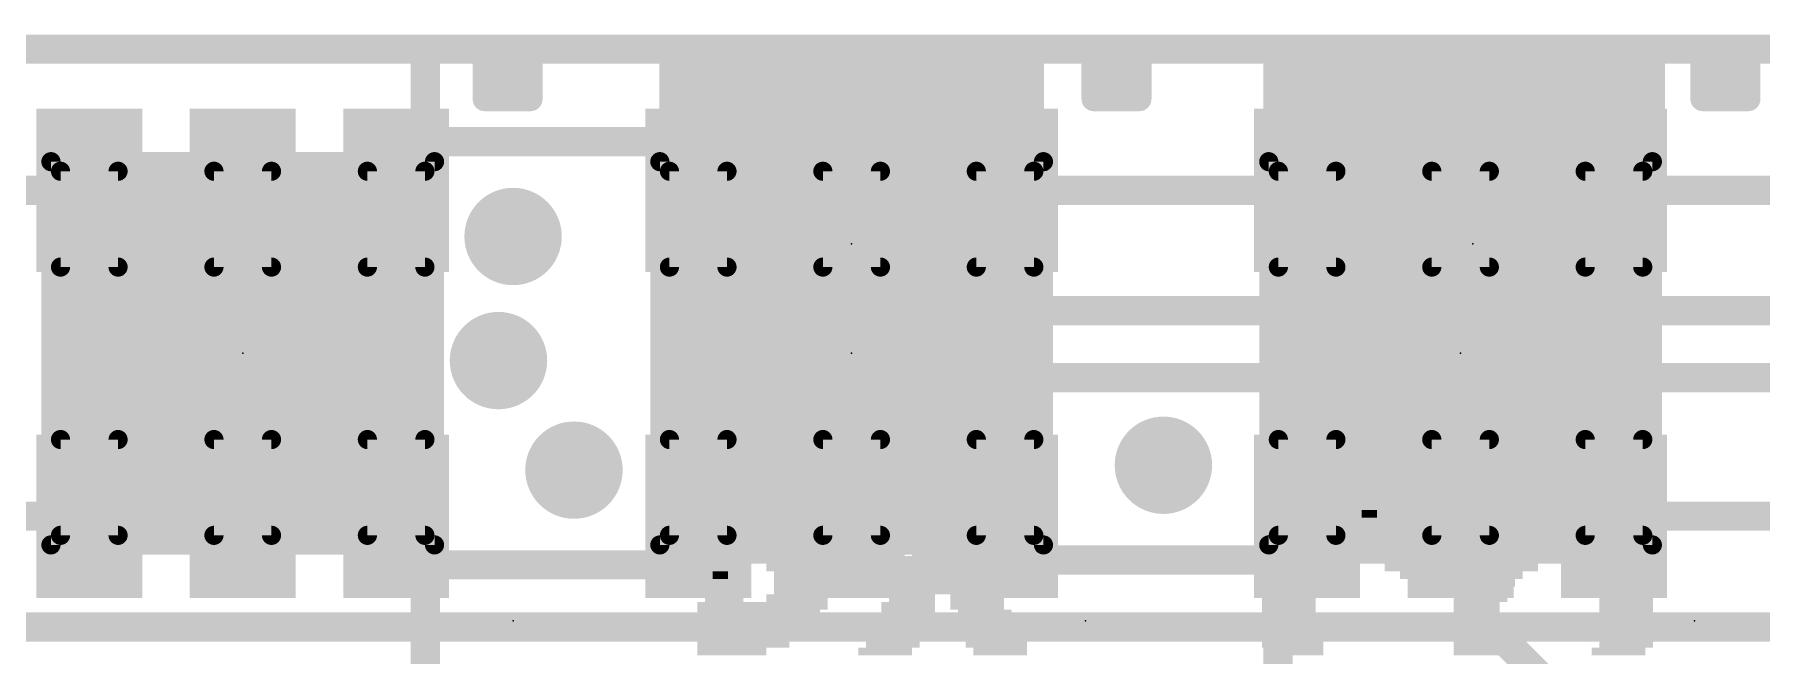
# Model space of a CAD drawing. Extents: x 0 to 108, y -62 to 34.
# Drawn here: x 11.3 to 20.3, y 22.24 to 25.48 of the extents above; entities that cross this region are included whole.
import ezdxf

# ---------------------------------------------------------------- set-up
doc = ezdxf.new("R2010")
doc.units = 0
for name, color, linetype in [('1', 12, 'CONTINUOUS'), ('15', 12, 'CONTINUOUS'), ('16', 132, 'CONTINUOUS'), ('18', 110, 'CONTINUOUS'), ('2', 132, 'CONTINUOUS'), ('20', 53, 'CONTINUOUS'), ('21', 253, 'CONTINUOUS'), ('22', 253, 'CONTINUOUS'), ('23', 53, 'CONTINUOUS'), ('24', 53, 'CONTINUOUS'), ('29', 253, 'CONTINUOUS'), ('39', 12, 'CONTINUOUS'), ('51', 253, 'CONTINUOUS')]:
    doc.layers.add(name, color=color, linetype=linetype)

# ---------------------------------------------------------------- blocks, each defined once
blk = doc.blocks.new('RECT')
blk.add_solid([(-0.5, -0.5), (0.5, -0.5), (-0.5, 0.5), (0.5, 0.5)])
blk = doc.blocks.new('PIE')
at = {"const_width": 0.5}
blk.add_lwpolyline([(0, -0.25, 1), (0, 0.25, 1), (0, -0.25)], format="xyb", dxfattribs=at)
blk = doc.blocks.new('ROUNDV')
at = {"const_width": 0.5}
blk.add_lwpolyline([(0, -0.25, 1), (0, 0.25, 1), (0, -0.25)], format="xyb", dxfattribs=at)

msp = doc.modelspace()

# ---------------------------------------------------------------- linework, layer by layer
at = {"layer": '1', "const_width": 0.1524}
for points in [[(13.1825, 24.8403), (13.2587, 24.9165)], [(13.2587, 24.9165), (14.6559, 24.9165)], [(14.6559, 24.9165), (14.7575, 24.8149)], [(13.1825, 24.6625), (13.1825, 24.8403)], [(14.7575, 24.8149), (14.7575, 24.6625)], [(11.5825, 24.6625), (10.0075, 24.6625)], [(12.3825, 24.6625), (12.3825, 24.1618)], [(15.5575, 24.13), (15.5575, 24.6625)], [(17.9325, 24.6625), (16.3575, 24.6625)], [(18.7325, 24.6625), (18.7325, 24.0348)], [(21.1075, 24.6625), (19.5325, 24.6625)], [(15.6528, 24.0348), (15.5575, 24.13)], [(18.7325, 24.0348), (15.6528, 24.0348)], [(21.9075, 24.0348), (18.7325, 24.0348)], [(15.5575, 23.495), (15.748, 23.6855)], [(15.748, 23.6855), (18.7325, 23.6855)], [(18.7325, 23.6855), (21.9075, 23.6855)], [(18.7325, 22.9625), (18.7325, 23.6855)], [(12.3825, 22.9625), (12.3825, 23.4315)], [(15.5575, 22.9625), (15.5575, 23.495)], [(10.0075, 22.9625), (11.5825, 22.9625)], [(13.1825, 22.772), (13.1825, 22.9625)], [(14.7575, 22.9625), (14.7575, 22.7593)], [(16.3575, 22.9625), (16.3575, 22.7974)], [(17.8944, 22.9244), (17.9325, 22.9625)], [(17.8944, 22.7339), (17.8944, 22.9244)], [(19.5325, 22.9625), (21.1075, 22.9625)], [(16.3575, 22.7974), (16.421, 22.7339)], [(13.246, 22.7085), (13.1825, 22.772)], [(14.7067, 22.7085), (13.246, 22.7085)], [(14.7575, 22.7593), (14.7067, 22.7085)], [(16.421, 22.7339), (17.8944, 22.7339)], [(8.5725, 22.3838), (32.2263, 22.3838)]]:
    msp.add_lwpolyline(points, dxfattribs=at)
at = {"layer": '1', "const_width": 0.0762}
for points in [[(13.2587, 24.9546, 1), (13.2587, 24.8784)], [(13.2856, 24.8896, 1), (13.2318, 24.9434)], [(14.6828, 24.9434, 1), (14.629, 24.8896)], [(14.6559, 24.8784, 1), (14.6559, 24.9546)], [(13.2206, 24.8403, 1), (13.1444, 24.8403)], [(13.1556, 24.8672, 1), (13.2094, 24.8134)], [(14.7956, 24.8149, 1), (14.7194, 24.8149)], [(14.7306, 24.788, 1), (14.7844, 24.8418)], [(11.5825, 24.6244, 1), (11.5825, 24.7006)], [(12.4206, 24.6625, 1), (12.3444, 24.6625)], [(13.1444, 24.6625, 1), (13.2206, 24.6625)], [(14.7194, 24.6625, 1), (14.7956, 24.6625)], [(15.5956, 24.6625, 1), (15.5194, 24.6625)], [(16.3575, 24.7006, 1), (16.3575, 24.6244)], [(17.9325, 24.6244, 1), (17.9325, 24.7006)], [(18.7706, 24.6625, 1), (18.6944, 24.6625)], [(19.5325, 24.7006, 1), (19.5325, 24.6244)], [(12.3444, 24.1618, 1), (12.4206, 24.1618)], [(15.5194, 24.13, 1), (15.5956, 24.13)], [(15.5844, 24.1569, 1), (15.5306, 24.1031)], [(15.6528, 24.0729, 1), (15.6528, 23.9967)], [(15.6258, 24.0078, 1), (15.6797, 24.0617)], [(18.7325, 24.0729, 1), (18.7325, 23.9967)], [(18.6944, 24.0348, 1), (18.7706, 24.0348)], [(18.7325, 23.9967, 1), (18.7325, 24.0729)], [(15.748, 23.7236, 1), (15.748, 23.6474)], [(15.7749, 23.6586, 1), (15.7211, 23.7124)], [(18.7325, 23.7236, 1), (18.7325, 23.6474)], [(18.7706, 23.6855, 1), (18.6944, 23.6855)], [(18.7325, 23.6474, 1), (18.7325, 23.7236)], [(12.4206, 23.4315, 1), (12.3444, 23.4315)], [(15.5956, 23.495, 1), (15.5194, 23.495)], [(15.5306, 23.5219, 1), (15.5844, 23.4681)], [(11.5825, 22.9244, 1), (11.5825, 23.0006)], [(12.3444, 22.9625, 1), (12.4206, 22.9625)], [(13.2206, 22.9625, 1), (13.1444, 22.9625)], [(14.7956, 22.9625, 1), (14.7194, 22.9625)], [(15.5194, 22.9625, 1), (15.5956, 22.9625)], [(16.3956, 22.9625, 1), (16.3194, 22.9625)], [(17.9325, 22.9244, 1), (17.8563, 22.9244)], [(17.8675, 22.9513, 1), (17.9213, 22.8975)], [(17.9594, 22.9356, 1), (17.9056, 22.9894)], [(18.6944, 22.9625, 1), (18.7706, 22.9625)], [(19.5325, 23.0006, 1), (19.5325, 22.9244)], [(16.3844, 22.8243, 1), (16.3306, 22.7705)], [(13.1444, 22.772, 1), (13.2206, 22.772)], [(13.2094, 22.7989, 1), (13.1556, 22.7451)], [(13.246, 22.7466, 1), (13.246, 22.6704)], [(14.7067, 22.6704, 1), (14.7067, 22.7466)], [(14.7194, 22.7593, 1), (14.7956, 22.7593)], [(14.7844, 22.7324, 1), (14.7306, 22.7862)], [(16.3194, 22.7974, 1), (16.3956, 22.7974)], [(16.421, 22.772, 1), (16.421, 22.6958)], [(16.3941, 22.707, 1), (16.4479, 22.7608)], [(17.8944, 22.6958, 1), (17.8944, 22.772)], [(13.2191, 22.6816, 1), (13.2729, 22.7354)], [(14.6798, 22.7354, 1), (14.7336, 22.6816)], [(17.8563, 22.7339, 1), (17.9325, 22.7339)]]:
    msp.add_lwpolyline(points, format="xyb", dxfattribs=at)
at = {"layer": '15', "const_width": 0.1524}
msp.add_lwpolyline([(0, 25.4), (40.64, 25.4)], dxfattribs=at)
at = {"layer": '16', "const_width": 0.1524}
for points in [[(0, 25.4), (40.64, 25.4)], [(13.335, 25.4), (13.335, 19.685)], [(17.78, 25.4), (13.335, 25.4)], [(17.78, 19.685), (17.78, 25.4)], [(15.5575, 24.892), (15.5575, 24.384)], [(15.5575, 24.892), (15.5575, 23.495)], [(18.796, 24.892), (18.796, 24.384)], [(18.796, 24.384), (18.796, 22.479)], [(18.796, 22.479), (23.5744, 17.7006)]]:
    msp.add_lwpolyline(points, dxfattribs=at)
at = {"layer": '16', "const_width": 0.0762}
for points in [[(13.3731, 25.4, 1), (13.2969, 25.4)], [(13.335, 25.4381, 1), (13.335, 25.3619)], [(17.8181, 25.4, 1), (17.7419, 25.4)], [(17.78, 25.3619, 1), (17.78, 25.4381)], [(15.5956, 24.892, 1), (15.5194, 24.892)], [(15.5956, 24.892, 1), (15.5194, 24.892)], [(18.8341, 24.892, 1), (18.7579, 24.892)], [(15.5194, 24.384, 1), (15.5956, 24.384)], [(18.8341, 24.384, 1), (18.7579, 24.384)], [(18.7579, 24.384, 1), (18.8341, 24.384)], [(15.5194, 23.495, 1), (15.5956, 23.495)], [(18.7579, 22.479, 1), (18.8341, 22.479)], [(18.8229, 22.5059, 1), (18.7691, 22.4521)]]:
    msp.add_lwpolyline(points, format="xyb", dxfattribs=at)
at = {"layer": '2', "const_width": 0.1524}
msp.add_lwpolyline([(0, 25.4), (40.64, 25.4)], dxfattribs=at)
at = {"layer": '20', "const_width": 0.1524}
msp.add_lwpolyline([(36.83, 25.4), (3.81, 25.4)], dxfattribs=at)
at = {"layer": '21', "const_width": 0.127}
for points in [[(13.6445, 25.2395), (13.6445, 25.3395)], [(13.6445, 25.3395), (13.8825, 25.3395)], [(13.8825, 25.3395), (13.8825, 25.1395)], [(16.8195, 25.2395), (16.8195, 25.3395)], [(16.8195, 25.3395), (17.0575, 25.3395)], [(17.0575, 25.3395), (17.0575, 25.1395)], [(19.9945, 25.2395), (19.9945, 25.3395)], [(19.9945, 25.3395), (20.2325, 25.3395)], [(20.2325, 25.3395), (20.2325, 25.1395)], [(13.7825, 25.2395), (13.6445, 25.2395)], [(13.6445, 25.1395), (13.6445, 25.2395)], [(16.9575, 25.2395), (16.8195, 25.2395)], [(16.8195, 25.1395), (16.8195, 25.2395)], [(20.1325, 25.2395), (19.9945, 25.2395)], [(19.9945, 25.1395), (19.9945, 25.2395)], [(13.8825, 25.1395), (13.6445, 25.1395)], [(17.0575, 25.1395), (16.8195, 25.1395)], [(20.2325, 25.1395), (19.9945, 25.1395)]]:
    msp.add_lwpolyline(points, dxfattribs=at)
at = {"layer": '21', "const_width": 0.0635}
for points in [[(13.6763, 25.3395, 1), (13.6128, 25.3395)], [(13.6445, 25.3712, 1), (13.6445, 25.3078)], [(13.9143, 25.3395, 1), (13.8507, 25.3395)], [(13.8825, 25.3078, 1), (13.8825, 25.3712)], [(16.8513, 25.3395, 1), (16.7878, 25.3395)], [(16.8195, 25.3712, 1), (16.8195, 25.3078)], [(17.0892, 25.3395, 1), (17.0258, 25.3395)], [(17.0575, 25.3078, 1), (17.0575, 25.3712)], [(19.9945, 25.3712, 1), (19.9945, 25.3078)], [(20.0263, 25.3395, 1), (19.9628, 25.3395)], [(20.2643, 25.3395, 1), (20.2008, 25.3395)], [(20.2325, 25.3078, 1), (20.2325, 25.3712)], [(13.6763, 25.2395, 1), (13.6128, 25.2395)], [(13.6445, 25.2712, 1), (13.6445, 25.2078)], [(13.7825, 25.2078, 1), (13.7825, 25.2712)], [(16.8513, 25.2395, 1), (16.7878, 25.2395)], [(16.8195, 25.2712, 1), (16.8195, 25.2078)], [(16.9575, 25.2078, 1), (16.9575, 25.2712)], [(19.9945, 25.2712, 1), (19.9945, 25.2078)], [(20.0263, 25.2395, 1), (19.9628, 25.2395)], [(20.1325, 25.2078, 1), (20.1325, 25.2712)], [(13.6128, 25.2395, 1), (13.6763, 25.2395)], [(16.7878, 25.2395, 1), (16.8513, 25.2395)], [(19.9628, 25.2395, 1), (20.0263, 25.2395)], [(13.6445, 25.1713, 1), (13.6445, 25.1078)], [(13.6128, 25.1395, 1), (13.6763, 25.1395)], [(13.8507, 25.1395, 1), (13.9143, 25.1395)], [(13.8825, 25.1078, 1), (13.8825, 25.1713)], [(16.8195, 25.1713, 1), (16.8195, 25.1078)], [(16.7878, 25.1395, 1), (16.8513, 25.1395)], [(17.0258, 25.1395, 1), (17.0892, 25.1395)], [(17.0575, 25.1078, 1), (17.0575, 25.1713)], [(19.9945, 25.1713, 1), (19.9945, 25.1078)], [(19.9628, 25.1395, 1), (20.0263, 25.1395)], [(20.2008, 25.1395, 1), (20.2643, 25.1395)], [(20.2325, 25.1078, 1), (20.2325, 25.1713)]]:
    msp.add_lwpolyline(points, format="xyb", dxfattribs=at)
at = {"layer": '23'}
for p in [(12.3825, 23.8125), (15.5575, 23.8125), (18.7325, 23.8125)]:
    msp.add_point(p, dxfattribs=at)
at = {"layer": '24'}
for p in [(15.5575, 24.384), (18.796, 24.384), (13.7922, 22.4155), (16.7767, 22.4155), (19.9517, 22.4155)]:
    msp.add_point(p, dxfattribs=at)
at = {"layer": '51', "const_width": 0.1}
for points in [[(11.3825, 22.8125), (11.3825, 24.8125)], [(11.3825, 24.8125), (13.3825, 24.8125)], [(13.3825, 24.8125), (13.3825, 22.8125)], [(14.5575, 22.8125), (14.5575, 24.8125)], [(14.5575, 24.8125), (16.5575, 24.8125)], [(16.5575, 24.8125), (16.5575, 22.8125)], [(17.7325, 22.8125), (17.7325, 24.8125)], [(17.7325, 24.8125), (19.7325, 24.8125)], [(19.7325, 24.8125), (19.7325, 22.8125)], [(11.7325, 24.7625), (11.4325, 24.7625)], [(11.4325, 24.7625), (11.4325, 24.2625)], [(11.7325, 24.2625), (11.7325, 24.7625)], [(12.5325, 24.7625), (12.2325, 24.7625)], [(12.2325, 24.7625), (12.2325, 24.2625)], [(12.5325, 24.2625), (12.5325, 24.7625)], [(13.3325, 24.7625), (13.0325, 24.7625)], [(13.0325, 24.7625), (13.0325, 24.2625)], [(13.3325, 24.2625), (13.3325, 24.7625)], [(14.9075, 24.7625), (14.6075, 24.7625)], [(14.6075, 24.7625), (14.6075, 24.2625)], [(14.9075, 24.2625), (14.9075, 24.7625)], [(15.7075, 24.7625), (15.4075, 24.7625)], [(15.4075, 24.7625), (15.4075, 24.2625)], [(15.7075, 24.2625), (15.7075, 24.7625)], [(16.5075, 24.7625), (16.2075, 24.7625)], [(16.2075, 24.7625), (16.2075, 24.2625)], [(16.5075, 24.2625), (16.5075, 24.7625)], [(18.0825, 24.7625), (17.7825, 24.7625)], [(17.7825, 24.7625), (17.7825, 24.2625)], [(18.0825, 24.2625), (18.0825, 24.7625)], [(18.8825, 24.7625), (18.5825, 24.7625)], [(18.5825, 24.7625), (18.5825, 24.2625)], [(18.8825, 24.2625), (18.8825, 24.7625)], [(19.6825, 24.7625), (19.3825, 24.7625)], [(19.3825, 24.7625), (19.3825, 24.2625)], [(19.6825, 24.2625), (19.6825, 24.7625)], [(11.4325, 24.2625), (11.7325, 24.2625)], [(12.2325, 24.2625), (12.5325, 24.2625)], [(13.0325, 24.2625), (13.3325, 24.2625)], [(14.6075, 24.2625), (14.9075, 24.2625)], [(15.4075, 24.2625), (15.7075, 24.2625)], [(16.2075, 24.2625), (16.5075, 24.2625)], [(17.7825, 24.2625), (18.0825, 24.2625)], [(18.5825, 24.2625), (18.8825, 24.2625)], [(19.3825, 24.2625), (19.6825, 24.2625)], [(11.4325, 22.8625), (11.4325, 23.3625)], [(11.4325, 23.3625), (11.7325, 23.3625)], [(11.7325, 23.3625), (11.7325, 22.8625)], [(12.2325, 22.8625), (12.2325, 23.3625)], [(12.2325, 23.3625), (12.5325, 23.3625)], [(12.5325, 23.3625), (12.5325, 22.8625)], [(13.0325, 23.3625), (13.0325, 22.8625)], [(13.3325, 23.3625), (13.0325, 23.3625)], [(13.3325, 22.8625), (13.3325, 23.3625)], [(14.6075, 22.8625), (14.6075, 23.3625)], [(14.6075, 23.3625), (14.9075, 23.3625)], [(14.9075, 23.3625), (14.9075, 22.8625)], [(15.4075, 22.8625), (15.4075, 23.3625)], [(15.4075, 23.3625), (15.7075, 23.3625)], [(15.7075, 23.3625), (15.7075, 22.8625)], [(16.2075, 23.3625), (16.2075, 22.8625)], [(16.5075, 23.3625), (16.2075, 23.3625)], [(16.5075, 22.8625), (16.5075, 23.3625)], [(17.7825, 22.8625), (17.7825, 23.3625)], [(17.7825, 23.3625), (18.0825, 23.3625)], [(18.0825, 23.3625), (18.0825, 22.8625)], [(18.5825, 22.8625), (18.5825, 23.3625)], [(18.5825, 23.3625), (18.8825, 23.3625)], [(18.8825, 23.3625), (18.8825, 22.8625)], [(19.3825, 23.3625), (19.3825, 22.8625)], [(19.6825, 23.3625), (19.3825, 23.3625)], [(19.6825, 22.8625), (19.6825, 23.3625)], [(11.7325, 22.8625), (11.4325, 22.8625)], [(12.5325, 22.8625), (12.2325, 22.8625)], [(13.0325, 22.8625), (13.3325, 22.8625)], [(14.9075, 22.8625), (14.6075, 22.8625)], [(15.7075, 22.8625), (15.4075, 22.8625)], [(16.2075, 22.8625), (16.5075, 22.8625)], [(18.0825, 22.8625), (17.7825, 22.8625)], [(18.8825, 22.8625), (18.5825, 22.8625)], [(19.3825, 22.8625), (19.6825, 22.8625)], [(13.3825, 22.8125), (11.3825, 22.8125)], [(16.5575, 22.8125), (14.5575, 22.8125)], [(19.7325, 22.8125), (17.7325, 22.8125)]]:
    msp.add_lwpolyline(points, dxfattribs=at)
at = {"layer": '51', "const_width": 0.05}
for points in [[(11.4075, 24.8125, 1), (11.3575, 24.8125)], [(11.3825, 24.8375, 1), (11.3825, 24.7875)], [(13.4075, 24.8125, 1), (13.3575, 24.8125)], [(13.3825, 24.7875, 1), (13.3825, 24.8375)], [(14.5825, 24.8125, 1), (14.5325, 24.8125)], [(14.5575, 24.8375, 1), (14.5575, 24.7875)], [(16.5825, 24.8125, 1), (16.5325, 24.8125)], [(16.5575, 24.7875, 1), (16.5575, 24.8375)], [(17.7575, 24.8125, 1), (17.7075, 24.8125)], [(17.7325, 24.8375, 1), (17.7325, 24.7875)], [(19.7575, 24.8125, 1), (19.7075, 24.8125)], [(19.7325, 24.7875, 1), (19.7325, 24.8375)], [(11.4325, 24.7875, 1), (11.4325, 24.7375)], [(11.4575, 24.7625, 1), (11.4075, 24.7625)], [(11.7575, 24.7625, 1), (11.7075, 24.7625)], [(11.7325, 24.7375, 1), (11.7325, 24.7875)], [(12.2325, 24.7875, 1), (12.2325, 24.7375)], [(12.2575, 24.7625, 1), (12.2075, 24.7625)], [(12.5575, 24.7625, 1), (12.5075, 24.7625)], [(12.5325, 24.7375, 1), (12.5325, 24.7875)], [(13.0325, 24.7875, 1), (13.0325, 24.7375)], [(13.0575, 24.7625, 1), (13.0075, 24.7625)], [(13.3575, 24.7625, 1), (13.3075, 24.7625)], [(13.3325, 24.7375, 1), (13.3325, 24.7875)], [(14.6075, 24.7875, 1), (14.6075, 24.7375)], [(14.6325, 24.7625, 1), (14.5825, 24.7625)], [(14.9325, 24.7625, 1), (14.8825, 24.7625)], [(14.9075, 24.7375, 1), (14.9075, 24.7875)], [(15.4075, 24.7875, 1), (15.4075, 24.7375)], [(15.4325, 24.7625, 1), (15.3825, 24.7625)], [(15.7325, 24.7625, 1), (15.6825, 24.7625)], [(15.7075, 24.7375, 1), (15.7075, 24.7875)], [(16.2075, 24.7875, 1), (16.2075, 24.7375)], [(16.2325, 24.7625, 1), (16.1825, 24.7625)], [(16.5325, 24.7625, 1), (16.4825, 24.7625)], [(16.5075, 24.7375, 1), (16.5075, 24.7875)], [(17.7825, 24.7875, 1), (17.7825, 24.7375)], [(17.8075, 24.7625, 1), (17.7575, 24.7625)], [(18.1075, 24.7625, 1), (18.0575, 24.7625)], [(18.0825, 24.7375, 1), (18.0825, 24.7875)], [(18.5825, 24.7875, 1), (18.5825, 24.7375)], [(18.6075, 24.7625, 1), (18.5575, 24.7625)], [(18.9075, 24.7625, 1), (18.8575, 24.7625)], [(18.8825, 24.7375, 1), (18.8825, 24.7875)], [(19.3825, 24.7875, 1), (19.3825, 24.7375)], [(19.4075, 24.7625, 1), (19.3575, 24.7625)], [(19.7075, 24.7625, 1), (19.6575, 24.7625)], [(19.6825, 24.7375, 1), (19.6825, 24.7875)], [(11.4325, 24.2875, 1), (11.4325, 24.2375)], [(11.7325, 24.2375, 1), (11.7325, 24.2875)], [(12.2325, 24.2875, 1), (12.2325, 24.2375)], [(12.5325, 24.2375, 1), (12.5325, 24.2875)], [(13.0325, 24.2875, 1), (13.0325, 24.2375)], [(13.3325, 24.2375, 1), (13.3325, 24.2875)], [(14.6075, 24.2875, 1), (14.6075, 24.2375)], [(14.9075, 24.2375, 1), (14.9075, 24.2875)], [(15.4075, 24.2875, 1), (15.4075, 24.2375)], [(15.7075, 24.2375, 1), (15.7075, 24.2875)], [(16.2075, 24.2875, 1), (16.2075, 24.2375)], [(16.5075, 24.2375, 1), (16.5075, 24.2875)], [(17.7825, 24.2875, 1), (17.7825, 24.2375)], [(18.0825, 24.2375, 1), (18.0825, 24.2875)], [(18.5825, 24.2875, 1), (18.5825, 24.2375)], [(18.8825, 24.2375, 1), (18.8825, 24.2875)], [(19.3825, 24.2875, 1), (19.3825, 24.2375)], [(19.6825, 24.2375, 1), (19.6825, 24.2875)], [(11.4075, 24.2625, 1), (11.4575, 24.2625)], [(11.7075, 24.2625, 1), (11.7575, 24.2625)], [(12.2075, 24.2625, 1), (12.2575, 24.2625)], [(12.5075, 24.2625, 1), (12.5575, 24.2625)], [(13.0075, 24.2625, 1), (13.0575, 24.2625)], [(13.3075, 24.2625, 1), (13.3575, 24.2625)], [(14.5825, 24.2625, 1), (14.6325, 24.2625)], [(14.8825, 24.2625, 1), (14.9325, 24.2625)], [(15.3825, 24.2625, 1), (15.4325, 24.2625)], [(15.6825, 24.2625, 1), (15.7325, 24.2625)], [(16.1825, 24.2625, 1), (16.2325, 24.2625)], [(16.4825, 24.2625, 1), (16.5325, 24.2625)], [(17.7575, 24.2625, 1), (17.8075, 24.2625)], [(18.0575, 24.2625, 1), (18.1075, 24.2625)], [(18.5575, 24.2625, 1), (18.6075, 24.2625)], [(18.8575, 24.2625, 1), (18.9075, 24.2625)], [(19.3575, 24.2625, 1), (19.4075, 24.2625)], [(19.6575, 24.2625, 1), (19.7075, 24.2625)], [(11.4575, 23.3625, 1), (11.4075, 23.3625)], [(11.4325, 23.3875, 1), (11.4325, 23.3375)], [(11.7575, 23.3625, 1), (11.7075, 23.3625)], [(11.7325, 23.3375, 1), (11.7325, 23.3875)], [(12.2575, 23.3625, 1), (12.2075, 23.3625)], [(12.2325, 23.3875, 1), (12.2325, 23.3375)], [(12.5575, 23.3625, 1), (12.5075, 23.3625)], [(12.5325, 23.3375, 1), (12.5325, 23.3875)], [(13.0575, 23.3625, 1), (13.0075, 23.3625)], [(13.0325, 23.3875, 1), (13.0325, 23.3375)], [(13.3575, 23.3625, 1), (13.3075, 23.3625)], [(13.3325, 23.3375, 1), (13.3325, 23.3875)], [(14.6325, 23.3625, 1), (14.5825, 23.3625)], [(14.6075, 23.3875, 1), (14.6075, 23.3375)], [(14.9325, 23.3625, 1), (14.8825, 23.3625)], [(14.9075, 23.3375, 1), (14.9075, 23.3875)], [(15.4325, 23.3625, 1), (15.3825, 23.3625)], [(15.4075, 23.3875, 1), (15.4075, 23.3375)], [(15.7325, 23.3625, 1), (15.6825, 23.3625)], [(15.7075, 23.3375, 1), (15.7075, 23.3875)], [(16.2325, 23.3625, 1), (16.1825, 23.3625)], [(16.2075, 23.3875, 1), (16.2075, 23.3375)], [(16.5325, 23.3625, 1), (16.4825, 23.3625)], [(16.5075, 23.3375, 1), (16.5075, 23.3875)], [(17.8075, 23.3625, 1), (17.7575, 23.3625)], [(17.7825, 23.3875, 1), (17.7825, 23.3375)], [(18.1075, 23.3625, 1), (18.0575, 23.3625)], [(18.0825, 23.3375, 1), (18.0825, 23.3875)], [(18.6075, 23.3625, 1), (18.5575, 23.3625)], [(18.5825, 23.3875, 1), (18.5825, 23.3375)], [(18.9075, 23.3625, 1), (18.8575, 23.3625)], [(18.8825, 23.3375, 1), (18.8825, 23.3875)], [(19.4075, 23.3625, 1), (19.3575, 23.3625)], [(19.3825, 23.3875, 1), (19.3825, 23.3375)], [(19.7075, 23.3625, 1), (19.6575, 23.3625)], [(19.6825, 23.3375, 1), (19.6825, 23.3875)], [(11.4325, 22.8875, 1), (11.4325, 22.8375)], [(11.4075, 22.8625, 1), (11.4575, 22.8625)], [(11.7075, 22.8625, 1), (11.7575, 22.8625)], [(11.7325, 22.8375, 1), (11.7325, 22.8875)], [(12.2325, 22.8875, 1), (12.2325, 22.8375)], [(12.2075, 22.8625, 1), (12.2575, 22.8625)], [(12.5075, 22.8625, 1), (12.5575, 22.8625)], [(12.5325, 22.8375, 1), (12.5325, 22.8875)], [(13.0325, 22.8875, 1), (13.0325, 22.8375)], [(13.0075, 22.8625, 1), (13.0575, 22.8625)], [(13.3075, 22.8625, 1), (13.3575, 22.8625)], [(13.3325, 22.8375, 1), (13.3325, 22.8875)], [(14.6075, 22.8875, 1), (14.6075, 22.8375)], [(14.5825, 22.8625, 1), (14.6325, 22.8625)], [(14.8825, 22.8625, 1), (14.9325, 22.8625)], [(14.9075, 22.8375, 1), (14.9075, 22.8875)], [(15.4075, 22.8875, 1), (15.4075, 22.8375)], [(15.3825, 22.8625, 1), (15.4325, 22.8625)], [(15.6825, 22.8625, 1), (15.7325, 22.8625)], [(15.7075, 22.8375, 1), (15.7075, 22.8875)], [(16.2075, 22.8875, 1), (16.2075, 22.8375)], [(16.1825, 22.8625, 1), (16.2325, 22.8625)], [(16.4825, 22.8625, 1), (16.5325, 22.8625)], [(16.5075, 22.8375, 1), (16.5075, 22.8875)], [(17.7825, 22.8875, 1), (17.7825, 22.8375)], [(17.7575, 22.8625, 1), (17.8075, 22.8625)], [(18.0575, 22.8625, 1), (18.1075, 22.8625)], [(18.0825, 22.8375, 1), (18.0825, 22.8875)], [(18.5825, 22.8875, 1), (18.5825, 22.8375)], [(18.5575, 22.8625, 1), (18.6075, 22.8625)], [(18.8575, 22.8625, 1), (18.9075, 22.8625)], [(18.8825, 22.8375, 1), (18.8825, 22.8875)], [(19.3825, 22.8875, 1), (19.3825, 22.8375)], [(19.3575, 22.8625, 1), (19.4075, 22.8625)], [(19.6575, 22.8625, 1), (19.7075, 22.8625)], [(19.6825, 22.8375, 1), (19.6825, 22.8875)], [(11.3825, 22.8375, 1), (11.3825, 22.7875)], [(11.3575, 22.8125, 1), (11.4075, 22.8125)], [(13.3575, 22.8125, 1), (13.4075, 22.8125)], [(13.3825, 22.7875, 1), (13.3825, 22.8375)], [(14.5575, 22.8375, 1), (14.5575, 22.7875)], [(14.5325, 22.8125, 1), (14.5825, 22.8125)], [(16.5325, 22.8125, 1), (16.5825, 22.8125)], [(16.5575, 22.7875, 1), (16.5575, 22.8375)], [(17.7325, 22.8375, 1), (17.7325, 22.7875)], [(17.7075, 22.8125, 1), (17.7575, 22.8125)], [(19.7075, 22.8125, 1), (19.7575, 22.8125)], [(19.7325, 22.7875, 1), (19.7325, 22.8375)]]:
    msp.add_lwpolyline(points, format="xyb", dxfattribs=at)

# ---------------------------------------------------------------- block references
at = {"layer": '1', "xscale": 0.7, "yscale": 0.4, "rotation": 90}
for p in [(11.5825, 24.6625), (12.3825, 24.6625), (13.1825, 24.6625), (14.7575, 24.6625), (15.5575, 24.6625), (16.3575, 24.6625), (17.9325, 24.6625), (18.7325, 24.6625), (19.5325, 24.6625), (11.5825, 22.9625), (12.3825, 22.9625), (13.1825, 22.9625), (14.7575, 22.9625), (15.5575, 22.9625), (16.3575, 22.9625), (17.9325, 22.9625), (18.7325, 22.9625), (19.5325, 22.9625)]:
    msp.add_blockref('RECT', p, dxfattribs=at)
at = {"layer": '16'}
for name, p, xscale, yscale in [('RECT', (15.5575, 24.892), 2.0066, 1.016), ('RECT', (18.796, 24.892), 2.0066, 1.016), ('PIE', (15.5575, 24.384), 2, 2), ('PIE', (18.796, 24.384), 2, 2)]:
    msp.add_blockref(name, p, dxfattribs=dict(at, xscale=xscale, yscale=yscale))
at = {"layer": '18', "xscale": 0.508, "yscale": 0.508}
for p in [(13.7922, 24.4221), (13.7922, 24.4221), (12.3825, 24.1618), (12.3825, 24.1618), (14.9225, 23.8379), (14.9225, 23.8379), (13.716, 23.7744), (13.716, 23.7744), (12.3825, 23.4315), (12.3825, 23.4315), (15.5575, 23.495), (15.5575, 23.495), (14.1097, 23.2029), (14.1097, 23.2029), (17.1831, 23.2283), (17.1831, 23.2283)]:
    msp.add_blockref('ROUNDV', p, dxfattribs=at)
at = {"layer": '22', "yscale": 0.04}
for p, xscale in [((15.0722, 22.9755), 0.16), ((18.2567, 22.9755), 0.08), ((19.1967, 22.9755), 0.12), ((15.0522, 22.8555), 0.6), ((15.0522, 22.8955), 0.52), ((15.0522, 22.9355), 0.36), ((16.0322, 22.8555), 0.32), ((16.0322, 22.8955), 0.24), ((16.0322, 22.9355), 0.16), ((18.2367, 22.8555), 0.68), ((18.2567, 22.8955), 0.56), ((18.2567, 22.9355), 0.4), ((19.1967, 22.8555), 0.68), ((19.2167, 22.8955), 0.56), ((19.2167, 22.9355), 0.4), ((15.0522, 22.8155), 0.68), ((15.0522, 22.7755), 0.68), ((16.0322, 22.8155), 0.32), ((16.0522, 22.7755), 0.36), ((18.2167, 22.7755), 0.8), ((18.2367, 22.8155), 0.76), ((19.1967, 22.7755), 0.84), ((19.1967, 22.8155), 0.76), ((15.0922, 22.7355), 0.68), ((14.8722, 22.6955), 0.24), ((15.2722, 22.6955), 0.32), ((16.0322, 22.7355), 0.4), ((16.0522, 22.6955), 0.44), ((18.1967, 22.7355), 0.84), ((17.9767, 22.6955), 0.4), ((18.4567, 22.6955), 0.24), ((18.9367, 22.6955), 0.4), ((19.2167, 22.7355), 0.88), ((19.4767, 22.6955), 0.36), ((14.8722, 22.6555), 0.08), ((15.2922, 22.6555), 0.28), ((15.2922, 22.6155), 0.28), ((16.0322, 22.6555), 0.48), ((16.0522, 22.6155), 0.52), ((17.9167, 22.6555), 0.36), ((17.8767, 22.6155), 0.28), ((18.4767, 22.6555), 0.12), ((18.8567, 22.6155), 0.32), ((18.8967, 22.6555), 0.32), ((19.5367, 22.6555), 0.32), ((19.5567, 22.6155), 0.28), ((15.0922, 22.4955), 0.68), ((14.8922, 22.5355), 0.2), ((15.2722, 22.5355), 0.32), ((15.2922, 22.5755), 0.28), ((15.8522, 22.4955), 0.28), ((16.0322, 22.5755), 0.56), ((15.8722, 22.5355), 0.24), ((16.2122, 22.5355), 0.28), ((16.2122, 22.4955), 0.28), ((17.8367, 22.5355), 0.28), ((17.8367, 22.4955), 0.28), ((17.8767, 22.5755), 0.28), ((18.8367, 22.5755), 0.28), ((18.8367, 22.5355), 0.28), ((18.8167, 22.4955), 0.24), ((19.5767, 22.5755), 0.32), ((19.5967, 22.5355), 0.28), ((19.5967, 22.4955), 0.28), ((15.0722, 22.4555), 0.64), ((15.0722, 22.4155), 0.64), ((15.8122, 22.4155), 0.28), ((15.8522, 22.4555), 0.28), ((16.2522, 22.4555), 0.28), ((16.2522, 22.4155), 0.28), ((17.8367, 22.4555), 0.28), ((17.8367, 22.4155), 0.28), ((18.8167, 22.4555), 0.24), ((18.8167, 22.4155), 0.24), ((19.5967, 22.4555), 0.28), ((19.5967, 22.4155), 0.28), ((15.0522, 22.3755), 0.6), ((15.0322, 22.3355), 0.56), ((15.7722, 22.3355), 0.28), ((15.8122, 22.3755), 0.28), ((16.2922, 22.3755), 0.28), ((16.2922, 22.3355), 0.28), ((17.8367, 22.3755), 0.28), ((17.8367, 22.3355), 0.28), ((18.8167, 22.3755), 0.24), ((18.8367, 22.3355), 0.28), ((19.5967, 22.3755), 0.28), ((19.5967, 22.3355), 0.28), ((14.9922, 22.2955), 0.48), ((14.9322, 22.2555), 0.36), ((15.7322, 22.2555), 0.28), ((15.7722, 22.2955), 0.28), ((16.3122, 22.2955), 0.32), ((16.3322, 22.2555), 0.28), ((17.8567, 22.2955), 0.32), ((17.8767, 22.2555), 0.28), ((18.8367, 22.2955), 0.28), ((18.8567, 22.2555), 0.32), ((19.5567, 22.2555), 0.28), ((19.5967, 22.2955), 0.28)]:
    msp.add_blockref('RECT', p, dxfattribs=dict(at, xscale=xscale))
at = {"layer": '29', "xscale": 0.8524, "yscale": 0.5524, "rotation": 90}
for p in [(11.5825, 24.6625), (12.3825, 24.6625), (13.1825, 24.6625), (14.7575, 24.6625), (15.5575, 24.6625), (16.3575, 24.6625), (17.9325, 24.6625), (18.7325, 24.6625), (19.5325, 24.6625), (11.5825, 22.9625), (12.3825, 22.9625), (13.1825, 22.9625), (14.7575, 22.9625), (15.5575, 22.9625), (16.3575, 22.9625), (17.9325, 22.9625), (18.7325, 22.9625), (19.5325, 22.9625)]:
    msp.add_blockref('RECT', p, dxfattribs=at)
at = {"layer": '39', "xscale": 2.032, "yscale": 2.032}
for p in [(12.3825, 23.8125), (15.5575, 23.8125), (18.7325, 23.8125)]:
    msp.add_blockref('RECT', p, dxfattribs=at)
at = {"layer": '51', "xscale": 0.508, "yscale": 0.254}
for p in [(12.3825, 23.6855), (15.5575, 23.6855), (18.7325, 23.6855)]:
    msp.add_blockref('RECT', p, dxfattribs=at)

doc.saveas('drawing.dxf')
